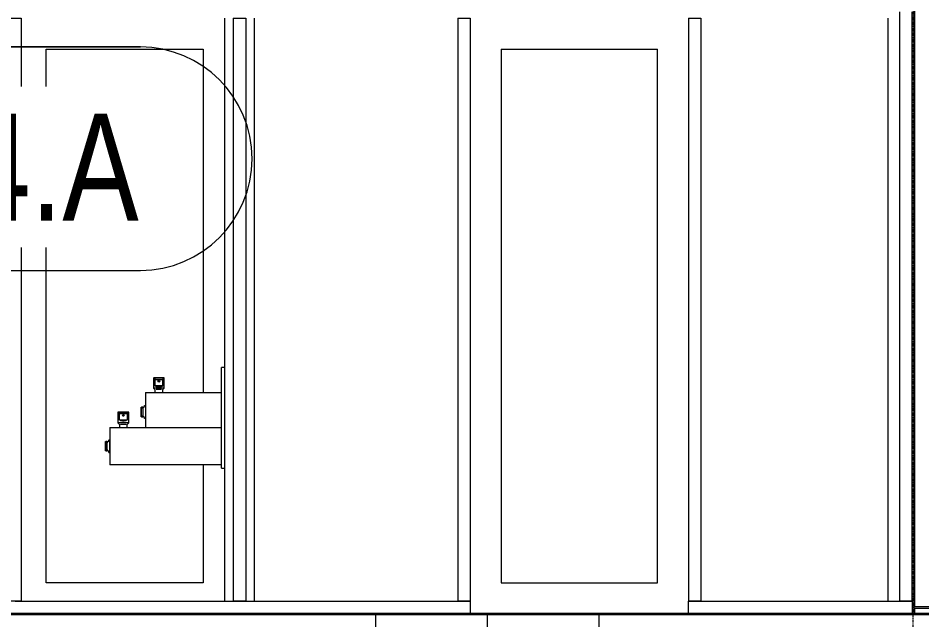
# Model space of a CAD drawing. Header units: inches. Extents: x 20230 to 40520, y -638 to 835.
# Drawn here: x 27161.8 to 27307.5, y -1 to 96 of the extents above; entities that cross this region are included whole.
import ezdxf

# ---------------------------------------------------------------- set-up
doc = ezdxf.new("R2010")
doc.units = ezdxf.units.IN
doc.header["$MEASUREMENT"] = 0
doc.linetypes.add('Grid Line 1_2_', pattern=[0.875, 0.5, -0.125, 0.125, -0.125])
for name, color, linetype, lineweight in [('A-DOOR', 31, 'Continuous', 9), ('A-FLOR-LEVL', 51, 'Continuous', 9), ('A-GLAZ-CWMG', 51, 'Continuous', 9), ('A-WALL', 113, 'Continuous', 9), ('A-WALL-IDEN', 211, 'Continuous', 9), ('A-WALL-PATT', 111, 'Continuous', 9), ('C-TOPO', 7, 'Continuous', 9), ('I-WALL', 2, 'Continuous', 9), ('P-SANR-FIXT', 6, 'Continuous', 9), ('S-COLS', 52, 'Continuous', 9), ('S-GRID', 1, 'Continuous', 9)]:
    doc.layers.add(name, color=color, linetype=linetype, lineweight=lineweight)
doc.styles.add('Century Gothic', font='GOTHIC.TTF', dxfattribs={"width": 0.8, "height": 17.245342})

# ---------------------------------------------------------------- blocks, each defined once
blk = doc.blocks.new('Drinking_Fountain-Haws_Corporation-Wall_Mounted_1119 - 1119-355849-Elevation - South')
at = {"layer": 'P-SANR-FIXT', "color": 7}
for p, q in [((24132.45, 23.44), (24132.45, 39.69)), ((24132.95, 39.69), (24132.45, 39.69)), ((24120.2, 35.63), (24120.2, 30)), ((24120.2, 35.63), (24120.43, 35.63)), ((24120.43, 35.63), (24123.4, 35.63)), ((24123.4, 35.63), (24132.45, 35.63)), ((24114.45, 30), (24114.45, 24)), ((24114.45, 30), (24114.68, 30)), ((24114.68, 30), (24117.65, 30)), ((24117.65, 30), (24132.45, 30)), ((24114.68, 24), (24114.45, 24)), ((24117.65, 24), (24114.68, 24)), ((24132.45, 24), (24117.65, 24)), ((24132.45, 23.44), (24132.95, 23.44))]:
    blk.add_line(p, q, dxfattribs=at)
at = {"layer": 'P-SANR-FIXT', "color": 8}
for p, q in [((24121.45, 37.96), (24121.45, 36.37)), ((24123.13, 38.01), (24121.53, 38.01)), ((24121.54, 38.01), (24123.12, 38.01)), ((24123.11, 38.01), (24121.55, 38.01)), ((24123.2, 36.37), (24123.2, 37.96)), ((24121.72, 36.76), (24121.72, 37.76)), ((24121.72, 37.76), (24122.94, 37.76)), ((24121.72, 36.76), (24122.94, 36.76)), ((24121.88, 36.63), (24122.78, 36.63)), ((24122.77, 36.63), (24121.89, 36.63)), ((24122.94, 37.76), (24122.94, 36.76)), ((24121.45, 36.37), (24121.7, 36.12)), ((24122.33, 36.37), (24121.5, 36.37)), ((24121.7, 36.12), (24121.7, 35.63)), ((24122.33, 36.12), (24121.89, 36.12)), ((24123.16, 36.37), (24122.33, 36.37)), ((24122.77, 36.12), (24122.33, 36.12)), ((24122.95, 36.12), (24123.2, 36.37)), ((24122.95, 35.63), (24122.95, 36.12)), ((24115.73, 32.45), (24115.73, 30.75)), ((24117.4, 32.5), (24115.8, 32.5)), ((24115.81, 32.5), (24117.39, 32.5)), ((24117.39, 32.5), (24115.82, 32.5)), ((24115.99, 31.25), (24115.99, 32.25)), ((24115.99, 32.25), (24117.21, 32.25)), ((24117.21, 32.25), (24117.21, 31.25)), ((24117.48, 30.75), (24117.48, 32.45)), ((24119.77, 33.27), (24119.51, 33.27)), ((24119.77, 33.05), (24119.77, 33.27)), ((24119.77, 33.27), (24119.77, 31.75)), ((24119.88, 33.22), (24119.77, 33.22)), ((24119.77, 33.08), (24119.77, 33.22)), ((24119.77, 33.22), (24119.77, 33.08)), ((24119.97, 33.46), (24119.91, 33.24)), ((24120.2, 33.5), (24120.01, 33.5)), ((24120.2, 33.5), (24120.2, 31.52)), ((24115.73, 30.75), (24115.98, 30.5)), ((24116.6, 30.75), (24115.77, 30.75)), ((24115.99, 31.25), (24117.21, 31.25)), ((24116.15, 31.12), (24117.05, 31.12)), ((24117.05, 31.12), (24116.16, 31.12)), ((24117.43, 30.75), (24116.6, 30.75)), ((24117.23, 30.5), (24117.48, 30.75)), ((24119.51, 31.75), (24119.77, 31.75)), ((24119.77, 31.75), (24119.77, 31.97)), ((24119.77, 31.8), (24119.77, 31.94)), ((24119.77, 31.94), (24119.77, 31.8)), ((24119.77, 31.8), (24119.88, 31.8)), ((24119.91, 31.78), (24119.97, 31.55)), ((24120.01, 31.52), (24120.2, 31.52)), ((24115.98, 30.5), (24115.98, 30)), ((24116.6, 30.5), (24116.16, 30.5)), ((24117.04, 30.5), (24116.6, 30.5)), ((24117.23, 30), (24117.23, 30.5)), ((24114.02, 27.76), (24113.76, 27.76)), ((24114.02, 26.24), (24114.02, 27.76)), ((24114.02, 27.76), (24114.02, 27.54)), ((24114.13, 27.71), (24114.02, 27.71)), ((24114.02, 27.57), (24114.02, 27.71)), ((24114.02, 27.71), (24114.02, 27.57)), ((24114.22, 27.96), (24114.16, 27.73)), ((24114.45, 27.99), (24114.26, 27.99)), ((24114.45, 26.01), (24114.45, 27.99)), ((24113.76, 26.24), (24114.02, 26.24)), ((24114.02, 26.46), (24114.02, 26.24)), ((24114.02, 26.29), (24114.02, 26.43)), ((24114.02, 26.43), (24114.02, 26.29)), ((24114.02, 26.29), (24114.13, 26.29)), ((24114.16, 26.27), (24114.22, 26.04)), ((24114.26, 26.01), (24114.45, 26.01))]:
    blk.add_line(p, q, dxfattribs=at)
at = {"layer": 'P-SANR-FIXT', "color": 8, "flags": 128}
for points in [[(24119.46, 33.22), (24119.46, 33.23), (24119.46, 33.23), (24119.46, 33.23), (24119.47, 33.23), (24119.47, 33.23), (24119.47, 33.24), (24119.47, 33.24), (24119.47, 33.24), (24119.47, 33.24), (24119.47, 33.24), (24119.47, 33.24), (24119.47, 33.25), (24119.47, 33.25), (24119.47, 33.25), (24119.47, 33.25), (24119.47, 33.25), (24119.47, 33.25), (24119.48, 33.26), (24119.48, 33.26), (24119.48, 33.26), (24119.48, 33.26), (24119.48, 33.26), (24119.48, 33.26), (24119.48, 33.26), (24119.49, 33.26), (24119.49, 33.27), (24119.49, 33.27), (24119.49, 33.27), (24119.49, 33.27), (24119.49, 33.27), (24119.5, 33.27), (24119.5, 33.27), (24119.5, 33.27), (24119.5, 33.27), (24119.5, 33.27), (24119.51, 33.27), (24119.51, 33.27), (24119.51, 33.27), (24119.51, 33.27), (24119.51, 33.27)], [(24119.46, 32.59), (24119.46, 32.62), (24119.46, 32.64), (24119.46, 32.67), (24119.46, 32.7), (24119.46, 32.73), (24119.46, 32.75), (24119.46, 32.78), (24119.46, 32.81), (24119.46, 32.83), (24119.46, 32.86), (24119.46, 32.88), (24119.46, 32.91), (24119.46, 32.93), (24119.46, 32.95), (24119.46, 32.98), (24119.46, 33), (24119.46, 33.02), (24119.46, 33.04), (24119.46, 33.06), (24119.46, 33.07), (24119.46, 33.09), (24119.46, 33.11), (24119.46, 33.12), (24119.46, 33.14), (24119.46, 33.15), (24119.46, 33.16), (24119.46, 33.17), (24119.46, 33.18), (24119.46, 33.19), (24119.46, 33.2), (24119.46, 33.21), (24119.46, 33.21), (24119.46, 33.22), (24119.46, 33.22), (24119.46, 33.22), (24119.46, 33.22)], [(24119.46, 33.22), (24119.46, 33.22), (24119.46, 33.22), (24119.46, 33.22), (24119.46, 33.22), (24119.46, 33.21), (24119.46, 33.2), (24119.46, 33.2), (24119.46, 33.19), (24119.46, 33.18), (24119.46, 33.17), (24119.46, 33.16), (24119.46, 33.14), (24119.46, 33.13), (24119.46, 33.12), (24119.46, 33.1), (24119.46, 33.08), (24119.46, 33.07), (24119.46, 33.05), (24119.46, 33.03), (24119.46, 33.01), (24119.46, 32.99), (24119.46, 32.96), (24119.46, 32.94), (24119.46, 32.92), (24119.46, 32.9), (24119.46, 32.87), (24119.46, 32.85), (24119.46, 32.82), (24119.46, 32.79), (24119.46, 32.77), (24119.46, 32.74), (24119.46, 32.71), (24119.46, 32.69), (24119.46, 32.66), (24119.46, 32.63), (24119.46, 32.6), (24119.46, 32.57), (24119.46, 32.55), (24119.46, 32.52), (24119.46, 32.49), (24119.46, 32.46), (24119.46, 32.43), (24119.46, 32.4), (24119.46, 32.37), (24119.46, 32.35), (24119.46, 32.32), (24119.46, 32.29), (24119.46, 32.26), (24119.46, 32.24), (24119.46, 32.21), (24119.46, 32.19), (24119.46, 32.16), (24119.46, 32.14), (24119.46, 32.11), (24119.46, 32.09), (24119.46, 32.07), (24119.46, 32.04), (24119.46, 32.02), (24119.46, 32), (24119.46, 31.98), (24119.46, 31.96), (24119.46, 31.94), (24119.46, 31.93), (24119.46, 31.91), (24119.46, 31.9), (24119.46, 31.88), (24119.46, 31.87), (24119.46, 31.86), (24119.46, 31.84), (24119.46, 31.83), (24119.46, 31.83), (24119.46, 31.82), (24119.46, 31.81), (24119.46, 31.81), (24119.46, 31.8), (24119.46, 31.8), (24119.46, 31.79), (24119.46, 31.79)], [(24119.46, 31.79), (24119.46, 31.79), (24119.46, 31.8), (24119.46, 31.8), (24119.46, 31.8), (24119.46, 31.81), (24119.46, 31.81), (24119.46, 31.82), (24119.46, 31.83), (24119.46, 31.84), (24119.46, 31.85), (24119.46, 31.86), (24119.46, 31.87), (24119.46, 31.89), (24119.46, 31.9), (24119.46, 31.92), (24119.46, 31.93), (24119.46, 31.95), (24119.46, 31.97), (24119.46, 31.99), (24119.46, 32.01), (24119.46, 32.03), (24119.46, 32.05), (24119.46, 32.08), (24119.46, 32.1), (24119.46, 32.12), (24119.46, 32.15), (24119.46, 32.17), (24119.46, 32.2), (24119.46, 32.22), (24119.46, 32.25), (24119.46, 32.28), (24119.46, 32.3), (24119.46, 32.33), (24119.46, 32.36), (24119.46, 32.39), (24119.46, 32.42), (24119.46, 32.44), (24119.46, 32.47), (24119.46, 32.5), (24119.46, 32.53), (24119.46, 32.56), (24119.46, 32.59)], [(24119.88, 33.22), (24119.88, 33.22), (24119.88, 33.22), (24119.89, 33.22), (24119.89, 33.22), (24119.89, 33.22), (24119.89, 33.22), (24119.89, 33.22), (24119.89, 33.22), (24119.89, 33.22), (24119.89, 33.22), (24119.89, 33.22), (24119.89, 33.22), (24119.89, 33.22), (24119.9, 33.23), (24119.9, 33.23), (24119.9, 33.23), (24119.9, 33.23), (24119.9, 33.23), (24119.9, 33.23), (24119.9, 33.23), (24119.9, 33.23), (24119.9, 33.23), (24119.9, 33.23), (24119.9, 33.23), (24119.9, 33.23), (24119.9, 33.23), (24119.9, 33.23), (24119.9, 33.24), (24119.9, 33.24), (24119.9, 33.24), (24119.91, 33.24), (24119.91, 33.24), (24119.91, 33.24)], [(24119.97, 33.46), (24119.97, 33.47), (24119.97, 33.47), (24119.97, 33.47), (24119.97, 33.47), (24119.97, 33.47), (24119.97, 33.47), (24119.97, 33.48), (24119.97, 33.48), (24119.97, 33.48), (24119.97, 33.48), (24119.98, 33.48), (24119.98, 33.48), (24119.98, 33.49), (24119.98, 33.49), (24119.98, 33.49), (24119.98, 33.49), (24119.98, 33.49), (24119.99, 33.49), (24119.99, 33.49), (24119.99, 33.49), (24119.99, 33.49), (24119.99, 33.49), (24119.99, 33.5), (24120, 33.5), (24120, 33.5), (24120, 33.5), (24120, 33.5), (24120, 33.5), (24120, 33.5), (24120.01, 33.5), (24120.01, 33.5), (24120.01, 33.5), (24120.01, 33.5)], [(24119.51, 31.75), (24119.51, 31.75), (24119.51, 31.75), (24119.51, 31.75), (24119.5, 31.75), (24119.5, 31.75), (24119.5, 31.75), (24119.5, 31.75), (24119.5, 31.75), (24119.49, 31.75), (24119.49, 31.75), (24119.49, 31.75), (24119.49, 31.75), (24119.49, 31.75), (24119.49, 31.75), (24119.48, 31.75), (24119.48, 31.76), (24119.48, 31.76), (24119.48, 31.76), (24119.48, 31.76), (24119.48, 31.76), (24119.48, 31.76), (24119.48, 31.76), (24119.47, 31.76), (24119.47, 31.77), (24119.47, 31.77), (24119.47, 31.77), (24119.47, 31.77), (24119.47, 31.77), (24119.47, 31.77), (24119.47, 31.78), (24119.47, 31.78), (24119.47, 31.78), (24119.47, 31.78), (24119.47, 31.78), (24119.47, 31.79), (24119.46, 31.79), (24119.46, 31.79), (24119.46, 31.79), (24119.46, 31.79), (24119.46, 31.79)], [(24119.91, 31.78), (24119.91, 31.78), (24119.91, 31.78), (24119.9, 31.78), (24119.9, 31.78), (24119.9, 31.78), (24119.9, 31.78), (24119.9, 31.78), (24119.9, 31.79), (24119.9, 31.79), (24119.9, 31.79), (24119.9, 31.79), (24119.9, 31.79), (24119.9, 31.79), (24119.9, 31.79), (24119.9, 31.79), (24119.9, 31.79), (24119.9, 31.79), (24119.9, 31.79), (24119.9, 31.79), (24119.89, 31.79), (24119.89, 31.79), (24119.89, 31.79), (24119.89, 31.79), (24119.89, 31.8), (24119.89, 31.8), (24119.89, 31.8), (24119.89, 31.8), (24119.89, 31.8), (24119.89, 31.8), (24119.89, 31.8), (24119.88, 31.8), (24119.88, 31.8), (24119.88, 31.8)], [(24120.01, 31.52), (24120.01, 31.52), (24120.01, 31.52), (24120.01, 31.52), (24120, 31.52), (24120, 31.52), (24120, 31.52), (24120, 31.52), (24120, 31.52), (24119.99, 31.52), (24119.99, 31.52), (24119.99, 31.52), (24119.99, 31.52), (24119.99, 31.53), (24119.99, 31.53), (24119.98, 31.53), (24119.98, 31.53), (24119.98, 31.53), (24119.98, 31.53), (24119.98, 31.53), (24119.98, 31.53), (24119.98, 31.53), (24119.98, 31.54), (24119.97, 31.54), (24119.97, 31.54), (24119.97, 31.54), (24119.97, 31.54), (24119.97, 31.54), (24119.97, 31.55), (24119.97, 31.55), (24119.97, 31.55), (24119.97, 31.55), (24119.97, 31.55), (24119.97, 31.55)], [(24113.71, 27.72), (24113.71, 27.72), (24113.71, 27.72), (24113.71, 27.72), (24113.72, 27.72), (24113.72, 27.72), (24113.72, 27.73), (24113.72, 27.73), (24113.72, 27.73), (24113.72, 27.73), (24113.72, 27.73), (24113.72, 27.74), (24113.72, 27.74), (24113.72, 27.74), (24113.72, 27.74), (24113.72, 27.74), (24113.72, 27.74), (24113.72, 27.75), (24113.73, 27.75), (24113.73, 27.75), (24113.73, 27.75), (24113.73, 27.75), (24113.73, 27.75), (24113.73, 27.75), (24113.73, 27.75), (24113.74, 27.76), (24113.74, 27.76), (24113.74, 27.76), (24113.74, 27.76), (24113.74, 27.76), (24113.74, 27.76), (24113.75, 27.76), (24113.75, 27.76), (24113.75, 27.76), (24113.75, 27.76), (24113.75, 27.76), (24113.76, 27.76), (24113.76, 27.76), (24113.76, 27.76), (24113.76, 27.76), (24113.76, 27.76)], [(24113.71, 27.72), (24113.71, 27.72), (24113.71, 27.71), (24113.71, 27.71), (24113.71, 27.71), (24113.71, 27.7), (24113.71, 27.7), (24113.71, 27.69), (24113.71, 27.68), (24113.71, 27.67), (24113.71, 27.66), (24113.71, 27.65), (24113.71, 27.63), (24113.71, 27.62), (24113.71, 27.61), (24113.71, 27.59), (24113.71, 27.57), (24113.71, 27.56), (24113.71, 27.54), (24113.71, 27.52), (24113.71, 27.5), (24113.71, 27.48), (24113.71, 27.46), (24113.71, 27.43), (24113.71, 27.41), (24113.71, 27.39), (24113.71, 27.36), (24113.71, 27.34), (24113.71, 27.31), (24113.71, 27.29), (24113.71, 27.26), (24113.71, 27.23), (24113.71, 27.21), (24113.71, 27.18), (24113.71, 27.15), (24113.71, 27.12), (24113.71, 27.09), (24113.71, 27.06), (24113.71, 27.04), (24113.71, 27.01), (24113.71, 26.98), (24113.71, 26.95), (24113.71, 26.92), (24113.71, 26.89), (24113.71, 26.87), (24113.71, 26.84), (24113.71, 26.81), (24113.71, 26.78), (24113.71, 26.76), (24113.71, 26.73), (24113.71, 26.7), (24113.71, 26.68), (24113.71, 26.65), (24113.71, 26.63), (24113.71, 26.6), (24113.71, 26.58), (24113.71, 26.56), (24113.71, 26.53), (24113.71, 26.51), (24113.71, 26.49), (24113.71, 26.47), (24113.71, 26.45), (24113.71, 26.44), (24113.71, 26.42), (24113.71, 26.4), (24113.71, 26.39), (24113.71, 26.37), (24113.71, 26.36), (24113.71, 26.35), (24113.71, 26.34), (24113.71, 26.33), (24113.71, 26.32), (24113.71, 26.31), (24113.71, 26.3), (24113.71, 26.3), (24113.71, 26.29), (24113.71, 26.29), (24113.71, 26.29), (24113.71, 26.28)], [(24113.71, 26.28), (24113.71, 26.28), (24113.71, 26.29), (24113.71, 26.29), (24113.71, 26.29), (24113.71, 26.3), (24113.71, 26.3), (24113.71, 26.31), (24113.71, 26.32), (24113.71, 26.33), (24113.71, 26.34), (24113.71, 26.35), (24113.71, 26.37), (24113.71, 26.38), (24113.71, 26.39), (24113.71, 26.41), (24113.71, 26.43), (24113.71, 26.44), (24113.71, 26.46), (24113.71, 26.48), (24113.71, 26.5), (24113.71, 26.52), (24113.71, 26.54), (24113.71, 26.57), (24113.71, 26.59), (24113.71, 26.61), (24113.71, 26.64), (24113.71, 26.66), (24113.71, 26.69), (24113.71, 26.71), (24113.71, 26.74), (24113.71, 26.77), (24113.71, 26.79), (24113.71, 26.82), (24113.71, 26.85), (24113.71, 26.88), (24113.71, 26.91), (24113.71, 26.94), (24113.71, 26.96), (24113.71, 26.99), (24113.71, 27.02), (24113.71, 27.05), (24113.71, 27.08), (24113.71, 27.11), (24113.71, 27.13), (24113.71, 27.16), (24113.71, 27.19), (24113.71, 27.22), (24113.71, 27.24), (24113.71, 27.27), (24113.71, 27.3), (24113.71, 27.32), (24113.71, 27.35), (24113.71, 27.37), (24113.71, 27.4), (24113.71, 27.42), (24113.71, 27.44), (24113.71, 27.47), (24113.71, 27.49), (24113.71, 27.51), (24113.71, 27.53), (24113.71, 27.55), (24113.71, 27.56), (24113.71, 27.58), (24113.71, 27.6), (24113.71, 27.61), (24113.71, 27.63), (24113.71, 27.64), (24113.71, 27.65), (24113.71, 27.66), (24113.71, 27.67), (24113.71, 27.68), (24113.71, 27.69), (24113.71, 27.7), (24113.71, 27.7), (24113.71, 27.71), (24113.71, 27.71), (24113.71, 27.71), (24113.71, 27.72)], [(24114.13, 27.71), (24114.13, 27.71), (24114.13, 27.71), (24114.14, 27.71), (24114.14, 27.71), (24114.14, 27.71), (24114.14, 27.71), (24114.14, 27.71), (24114.14, 27.71), (24114.14, 27.71), (24114.14, 27.71), (24114.14, 27.71), (24114.14, 27.72), (24114.14, 27.72), (24114.15, 27.72), (24114.15, 27.72), (24114.15, 27.72), (24114.15, 27.72), (24114.15, 27.72), (24114.15, 27.72), (24114.15, 27.72), (24114.15, 27.72), (24114.15, 27.72), (24114.15, 27.72), (24114.15, 27.72), (24114.15, 27.72), (24114.15, 27.72), (24114.15, 27.73), (24114.15, 27.73), (24114.15, 27.73), (24114.15, 27.73), (24114.16, 27.73), (24114.16, 27.73), (24114.16, 27.73)], [(24114.22, 27.96), (24114.22, 27.96), (24114.22, 27.96), (24114.22, 27.96), (24114.22, 27.96), (24114.22, 27.96), (24114.22, 27.97), (24114.22, 27.97), (24114.22, 27.97), (24114.22, 27.97), (24114.22, 27.97), (24114.23, 27.97), (24114.23, 27.97), (24114.23, 27.98), (24114.23, 27.98), (24114.23, 27.98), (24114.23, 27.98), (24114.23, 27.98), (24114.24, 27.98), (24114.24, 27.98), (24114.24, 27.98), (24114.24, 27.98), (24114.24, 27.99), (24114.24, 27.99), (24114.25, 27.99), (24114.25, 27.99), (24114.25, 27.99), (24114.25, 27.99), (24114.25, 27.99), (24114.25, 27.99), (24114.26, 27.99), (24114.26, 27.99), (24114.26, 27.99), (24114.26, 27.99)], [(24113.76, 26.24), (24113.76, 26.24), (24113.76, 26.24), (24113.76, 26.24), (24113.75, 26.24), (24113.75, 26.24), (24113.75, 26.24), (24113.75, 26.24), (24113.75, 26.24), (24113.74, 26.24), (24113.74, 26.24), (24113.74, 26.24), (24113.74, 26.24), (24113.74, 26.24), (24113.74, 26.24), (24113.73, 26.25), (24113.73, 26.25), (24113.73, 26.25), (24113.73, 26.25), (24113.73, 26.25), (24113.73, 26.25), (24113.73, 26.25), (24113.73, 26.25), (24113.72, 26.26), (24113.72, 26.26), (24113.72, 26.26), (24113.72, 26.26), (24113.72, 26.26), (24113.72, 26.26), (24113.72, 26.27), (24113.72, 26.27), (24113.72, 26.27), (24113.72, 26.27), (24113.72, 26.27), (24113.72, 26.27), (24113.72, 26.28), (24113.71, 26.28), (24113.71, 26.28), (24113.71, 26.28), (24113.71, 26.28), (24113.71, 26.28)], [(24114.16, 26.27), (24114.16, 26.27), (24114.16, 26.27), (24114.15, 26.27), (24114.15, 26.27), (24114.15, 26.27), (24114.15, 26.28), (24114.15, 26.28), (24114.15, 26.28), (24114.15, 26.28), (24114.15, 26.28), (24114.15, 26.28), (24114.15, 26.28), (24114.15, 26.28), (24114.15, 26.28), (24114.15, 26.28), (24114.15, 26.28), (24114.15, 26.28), (24114.15, 26.28), (24114.15, 26.28), (24114.14, 26.28), (24114.14, 26.28), (24114.14, 26.29), (24114.14, 26.29), (24114.14, 26.29), (24114.14, 26.29), (24114.14, 26.29), (24114.14, 26.29), (24114.14, 26.29), (24114.14, 26.29), (24114.14, 26.29), (24114.13, 26.29), (24114.13, 26.29), (24114.13, 26.29)], [(24114.26, 26.01), (24114.26, 26.01), (24114.26, 26.01), (24114.26, 26.01), (24114.25, 26.01), (24114.25, 26.01), (24114.25, 26.01), (24114.25, 26.01), (24114.25, 26.01), (24114.24, 26.01), (24114.24, 26.01), (24114.24, 26.01), (24114.24, 26.02), (24114.24, 26.02), (24114.24, 26.02), (24114.23, 26.02), (24114.23, 26.02), (24114.23, 26.02), (24114.23, 26.02), (24114.23, 26.02), (24114.23, 26.02), (24114.23, 26.03), (24114.23, 26.03), (24114.22, 26.03), (24114.22, 26.03), (24114.22, 26.03), (24114.22, 26.03), (24114.22, 26.03), (24114.22, 26.04), (24114.22, 26.04), (24114.22, 26.04), (24114.22, 26.04), (24114.22, 26.04), (24114.22, 26.04)]]:
    blk.add_lwpolyline(points, dxfattribs=at)
at = {"layer": 'P-SANR-FIXT', "color": 7}
blk.add_circle((24122.34, 37.46), 0.145, dxfattribs=at)
blk.add_ellipse((24116.6, 31.97), major_axis=(0.146, 0), ratio=0.99635, dxfattribs=at)
at = {"layer": 'P-SANR-FIXT', "color": 8}
for points, knots in [([(24121.53, 38.01), (24121.5, 38.01), (24121.47, 38), (24121.45, 37.97), (24121.45, 37.95), (24121.46, 37.93)], [0.0090533, 0.0090533, 0.0090533, 0.0090533, 0.1111111, 0.1666667, 0.2222222, 0.2222222, 0.2222222, 0.2222222]), ([(24121.72, 37.76), (24121.72, 37.77), (24121.72, 37.79), (24121.71, 37.81), (24121.71, 37.82), (24121.71, 37.84), (24121.7, 37.85), (24121.7, 37.86), (24121.69, 37.88), (24121.69, 37.89), (24121.68, 37.9), (24121.67, 37.91), (24121.66, 37.93), (24121.66, 37.94), (24121.65, 37.95), (24121.62, 37.97), (24121.58, 38), (24121.55, 38.01), (24121.54, 38.01)], [0, 0, 0, 0, 0.071429, 0.107143, 0.142857, 0.178571, 0.214286, 0.25, 0.285714, 0.321429, 0.357143, 0.392857, 0.428571, 0.464286, 0.5, 0.571429, 0.785714, 1, 1, 1, 1]), ([(24123.12, 38.01), (24123.11, 38.01), (24123.09, 38.01), (24123.06, 37.99), (24123.03, 37.97), (24123.01, 37.95), (24123, 37.94), (24122.99, 37.92), (24122.98, 37.91), (24122.97, 37.89), (24122.97, 37.88), (24122.96, 37.87), (24122.95, 37.85), (24122.95, 37.83), (24122.95, 37.82), (24122.94, 37.8), (24122.94, 37.78), (24122.94, 37.77), (24122.94, 37.76)], [0, 0, 0, 0, 0.142857, 0.285714, 0.428571, 0.5, 0.535714, 0.571429, 0.625, 0.678571, 0.705357, 0.732143, 0.785714, 0.839286, 0.866071, 0.892857, 0.946429, 1, 1, 1, 1]), ([(24123.2, 37.93), (24123.2, 37.95), (24123.21, 37.97), (24123.19, 38), (24123.16, 38.01), (24123.13, 38.01)], [0.7777778, 0.7777778, 0.7777778, 0.7777778, 0.8333333, 0.8888889, 0.9909467, 0.9909467, 0.9909467, 0.9909467]), ([(24121.88, 36.63), (24121.86, 36.64), (24121.84, 36.64), (24121.82, 36.65), (24121.81, 36.65), (24121.8, 36.66), (24121.79, 36.67), (24121.77, 36.67), (24121.77, 36.68), (24121.76, 36.69), (24121.75, 36.7), (24121.74, 36.71), (24121.73, 36.72), (24121.73, 36.73), (24121.72, 36.75), (24121.72, 36.76)], [0, 0, 0, 0, 0.2, 0.3, 0.35, 0.4, 0.475, 0.55, 0.5875, 0.625, 0.7, 0.775, 0.8125, 0.85, 1, 1, 1, 1]), ([(24122.33, 36.56), (24122.31, 36.56), (24122.29, 36.56), (24122.26, 36.56), (24122.23, 36.57), (24122.21, 36.57), (24122.19, 36.58), (24122.17, 36.58), (24122.15, 36.58), (24122.14, 36.59), (24122.13, 36.59), (24122.11, 36.59), (24122.1, 36.6), (24122.07, 36.6), (24122.05, 36.61), (24122.03, 36.61), (24122.01, 36.62), (24121.98, 36.62), (24121.96, 36.63), (24121.92, 36.63), (24121.89, 36.63), (24121.88, 36.63)], [0, 0, 0, 0, 0.1, 0.15, 0.2, 0.25, 0.3, 0.35, 0.375, 0.4, 0.425, 0.45, 0.5, 0.55, 0.6, 0.65, 0.7, 0.75, 0.8, 0.9, 1, 1, 1, 1]), ([(24122.78, 36.63), (24122.77, 36.63), (24122.74, 36.63), (24122.7, 36.63), (24122.67, 36.62), (24122.65, 36.62), (24122.63, 36.61), (24122.61, 36.61), (24122.59, 36.6), (24122.56, 36.6), (24122.54, 36.59), (24122.53, 36.59), (24122.52, 36.59), (24122.51, 36.58), (24122.49, 36.58), (24122.47, 36.58), (24122.45, 36.57), (24122.43, 36.57), (24122.4, 36.56), (24122.37, 36.56), (24122.35, 36.56), (24122.33, 36.56)], [0, 0, 0, 0, 0.1, 0.2, 0.25, 0.3, 0.35, 0.4, 0.45, 0.5, 0.55, 0.575, 0.6, 0.625, 0.65, 0.7, 0.75, 0.8, 0.85, 0.9, 1, 1, 1, 1]), ([(24122.94, 36.76), (24122.94, 36.75), (24122.93, 36.74), (24122.93, 36.73), (24122.92, 36.71), (24122.91, 36.7), (24122.9, 36.69), (24122.89, 36.68), (24122.88, 36.67), (24122.87, 36.67), (24122.86, 36.66), (24122.85, 36.66), (24122.84, 36.65), (24122.83, 36.64), (24122.81, 36.64), (24122.79, 36.63), (24122.78, 36.63)], [0, 0, 0, 0, 0.1, 0.15, 0.2, 0.3, 0.35, 0.4, 0.475, 0.55, 0.5875, 0.625, 0.7, 0.775, 0.85, 1, 1, 1, 1]), ([(24115.8, 32.5), (24115.77, 32.5), (24115.74, 32.49), (24115.73, 32.46), (24115.73, 32.44), (24115.73, 32.42)], [0.0090533, 0.0090533, 0.0090533, 0.0090533, 0.1111111, 0.1666667, 0.2222222, 0.2222222, 0.2222222, 0.2222222]), ([(24115.99, 32.25), (24115.99, 32.26), (24115.99, 32.28), (24115.99, 32.3), (24115.99, 32.31), (24115.98, 32.33), (24115.98, 32.34), (24115.97, 32.36), (24115.97, 32.37), (24115.96, 32.38), (24115.95, 32.39), (24115.94, 32.41), (24115.94, 32.42), (24115.93, 32.43), (24115.92, 32.44), (24115.89, 32.47), (24115.85, 32.49), (24115.82, 32.5), (24115.81, 32.5)], [0, 0, 0, 0, 0.071429, 0.107143, 0.142857, 0.178571, 0.214286, 0.25, 0.285714, 0.321429, 0.357143, 0.392857, 0.428571, 0.464286, 0.5, 0.571429, 0.785714, 1, 1, 1, 1]), ([(24117.39, 32.5), (24117.38, 32.5), (24117.36, 32.5), (24117.33, 32.48), (24117.3, 32.46), (24117.29, 32.44), (24117.27, 32.43), (24117.27, 32.41), (24117.26, 32.4), (24117.25, 32.39), (24117.24, 32.37), (24117.23, 32.36), (24117.23, 32.34), (24117.22, 32.32), (24117.22, 32.31), (24117.22, 32.29), (24117.21, 32.27), (24117.21, 32.26), (24117.21, 32.25)], [0, 0, 0, 0, 0.142857, 0.285714, 0.428571, 0.5, 0.535714, 0.571429, 0.625, 0.678571, 0.705357, 0.732143, 0.785714, 0.839286, 0.866071, 0.892857, 0.946429, 1, 1, 1, 1]), ([(24117.47, 32.42), (24117.48, 32.44), (24117.48, 32.46), (24117.46, 32.49), (24117.43, 32.5), (24117.4, 32.5)], [0.7777778, 0.7777778, 0.7777778, 0.7777778, 0.8333333, 0.8888889, 0.9909467, 0.9909467, 0.9909467, 0.9909467]), ([(24116.04, 31.17), (24116.04, 31.18), (24116.03, 31.18), (24116.02, 31.19), (24116.01, 31.2), (24116.01, 31.21), (24116, 31.22), (24115.99, 31.24), (24115.99, 31.25)], [0.6, 0.6, 0.6, 0.6, 0.625, 0.7, 0.775, 0.8125, 0.85, 1, 1, 1, 1]), ([(24116.15, 31.12), (24116.14, 31.13), (24116.12, 31.13), (24116.09, 31.14), (24116.08, 31.15), (24116.07, 31.15), (24116.07, 31.15)], [0, 0, 0, 0, 0.2, 0.3, 0.35, 0.4, 0.4, 0.4, 0.4]), ([(24116.6, 31.05), (24116.59, 31.05), (24116.56, 31.05), (24116.53, 31.05), (24116.51, 31.06), (24116.48, 31.06), (24116.46, 31.07), (24116.44, 31.07), (24116.42, 31.08), (24116.41, 31.08), (24116.4, 31.08), (24116.39, 31.08), (24116.37, 31.09), (24116.35, 31.1), (24116.32, 31.1), (24116.3, 31.11), (24116.28, 31.11), (24116.26, 31.11), (24116.23, 31.12), (24116.19, 31.12), (24116.16, 31.12), (24116.15, 31.12)], [0, 0, 0, 0, 0.1, 0.15, 0.2, 0.25, 0.3, 0.35, 0.375, 0.4, 0.425, 0.45, 0.5, 0.55, 0.6, 0.65, 0.7, 0.75, 0.8, 0.9, 1, 1, 1, 1]), ([(24117.05, 31.12), (24117.04, 31.12), (24117.01, 31.12), (24116.98, 31.12), (24116.95, 31.11), (24116.93, 31.11), (24116.9, 31.11), (24116.88, 31.1), (24116.86, 31.1), (24116.84, 31.09), (24116.82, 31.08), (24116.8, 31.08), (24116.79, 31.08), (24116.78, 31.08), (24116.76, 31.07), (24116.74, 31.07), (24116.72, 31.06), (24116.7, 31.06), (24116.67, 31.05), (24116.64, 31.05), (24116.62, 31.05), (24116.6, 31.05)], [0, 0, 0, 0, 0.1, 0.2, 0.25, 0.3, 0.35, 0.4, 0.45, 0.5, 0.55, 0.575, 0.6, 0.625, 0.65, 0.7, 0.75, 0.8, 0.85, 0.9, 1, 1, 1, 1]), ([(24117.13, 31.15), (24117.13, 31.15), (24117.13, 31.15), (24117.11, 31.14), (24117.1, 31.14), (24117.08, 31.13), (24117.06, 31.13), (24117.05, 31.12)], [0.6, 0.6, 0.6, 0.6, 0.625, 0.7, 0.775, 0.85, 1, 1, 1, 1]), ([(24117.21, 31.25), (24117.21, 31.24), (24117.21, 31.23), (24117.2, 31.22), (24117.19, 31.2), (24117.18, 31.19), (24117.17, 31.18), (24117.17, 31.18), (24117.17, 31.17)], [0, 0, 0, 0, 0.1, 0.15, 0.2, 0.3, 0.35, 0.4, 0.4, 0.4, 0.4])]:
    blk.add_open_spline(points, degree=3, knots=knots, dxfattribs=at)
blk = doc.blocks.new('Locker Rooms and Restrooms_rvt-2-Elevation - South')
at = {"lineweight": 9}
blk.add_blockref('Drinking_Fountain-Haws_Corporation-Wall_Mounted_1119 - 1119-355849-Elevation - South', (0, 0), dxfattribs=at)
blk = doc.blocks.new('W-Wide Flange-Column - B2_E-V15-Elevation - South')
at = {"layer": 'S-COLS'}
for p, q in [((24239.89, 100.3), (24239.89, 142.44)), ((24239.89, 2), (24239.89, 96))]:
    blk.add_line(p, q, dxfattribs=at)
blk = doc.blocks.new('Door_Single_Storefront - one-1371399-Elevation - South')
at = {"layer": 'A-DOOR'}
for p, q in [((24177.52, 91), (24177.52, 5)), ((24177.52, 91), (24202.7, 91)), ((24202.7, 5), (24202.7, 91)), ((24177.52, 5), (24202.7, 5))]:
    blk.add_line(p, q, dxfattribs=at)
blk = doc.blocks.new('Rectangular Mullion - Exterior 2_ x 4_5_-1307206-Elevation - South')
at = {"layer": 'A-GLAZ-CWMG'}
for p, q in [((24207.7, 0), (24207.7, 2)), ((24207.7, 2), (24243.77, 2)), ((24243.77, 2), (24243.77, 0))]:
    blk.add_line(p, q, dxfattribs=at)
blk = doc.blocks.new('Rectangular Mullion - Exterior 2_ x 4_5_-1146644-Elevation - South')
at = {"layer": 'A-GLAZ-CWMG'}
for p, q in [((24135.33, 2), (24172.52, 2)), ((24172.52, 2), (24172.52, 0))]:
    blk.add_line(p, q, dxfattribs=at)
blk = doc.blocks.new('Rectangular Mullion - Exterior 2_ x 4_5_-769200-Elevation - South')
at = {"layer": 'A-GLAZ-CWMG'}
blk.add_line((24099.14, 2), (24135.33, 2), dxfattribs=at)
blk = doc.blocks.new('Rectangular Mullion - Exterior 2_ x 4_5_-1142342-Elevation - South')
at = {"layer": 'A-GLAZ-CWMG'}
for p, q in [((24241.77, 2), (24241.77, 97)), ((24243.77, 2), (24243.77, 97)), ((24243.77, 2), (24241.77, 2))]:
    blk.add_line(p, q, dxfattribs=at)
blk = doc.blocks.new('Rectangular Mullion - Exterior 2_ x 4_5_-1115231-Elevation - South')
at = {"layer": 'A-GLAZ-CWMG'}
for p, q in [((24207.7, 96), (24209.7, 96)), ((24207.7, 96), (24207.7, 2)), ((24209.7, 96), (24209.7, 2)), ((24209.7, 2), (24207.7, 2))]:
    blk.add_line(p, q, dxfattribs=at)
blk = doc.blocks.new('Door_Single_Storefront - one-1371405-Elevation - South')
at = {"layer": 'A-DOOR'}
for p, q in [((24104.14, 5), (24104.14, 91)), ((24104.14, 91), (24129.45, 91)), ((24129.45, 91), (24129.45, 35.63)), ((24129.45, 24), (24129.45, 5)), ((24129.45, 5), (24104.14, 5))]:
    blk.add_line(p, q, dxfattribs=at)
blk = doc.blocks.new('Wall Tag - 1_4_-1369832-Elevation - South')
at = {"layer": 'A-WALL-IDEN', "color": 153}
for p, q in [((24643.26, 90.59), (24679.26, 90.59)), ((24679.26, 90.59), (24643.26, 90.59)), ((24643.26, 54.59), (24679.26, 54.59)), ((24643.26, 54.59), (24679.26, 54.59))]:
    blk.add_line(p, q, dxfattribs=at)
for centre, start, end in [((24643.26, 72.59), 90, 270), ((24643.26, 72.59), 90, 270), ((24679.26, 72.59), 270, 90), ((24679.26, 72.59), 270, 90)]:
    blk.add_arc(centre, 18, start, end, dxfattribs=at)

msp = doc.modelspace()

# ---------------------------------------------------------------- hatches: boundary and pattern name
at = {"layer": 'A-WALL-PATT'}
h = msp.add_hatch(dxfattribs=at)
h.set_pattern_fill('FP_22', color=256, style=0, pattern_type=2)
h.set_pattern_definition([(0, (27306.22, 1), (-193, 193), [48, -145]), (90, (27306.22, 1), (-193, 1e-14), [96.25, -96.75]), (180, (27354.22, 97.25), (-193, 193), [48, -145]), (90, (27354.22, 1), (-193, 1e-14), [96.25, -96.75]), (180, (27354.22, 97.5), (-193, 193), [48, -145]), (90, (27354.22, 97.5), (-193, 1e-14), [96.25, -96.75]), (0, (27306.22, 193.75), (-193, 193), [48, -145]), (90, (27306.22, 97.5), (-193, 1e-14), [96.25, -96.75]), (0, (27354.47, 49), (-193, 193), [48, -145]), (90, (27354.47, 0.75), (-193, 1e-14), [48.25, -144.75]), (90, (27402.47, 0.75), (-193, 1e-14), [48.25, -144.75]), (0, (27354.47, 145.5), (-193, 193), [48, -145]), (90, (27354.47, 49.25), (-193, 1e-14), [96.25, -96.75]), (180, (27402.47, 49.25), (-193, 193), [48, -145]), (90, (27402.47, 49.25), (-193, 1e-14), [96.25, -96.75]), (90, (27354.47, 145.75), (-193, 1e-14), [48, -145]), (180, (27402.47, 145.75), (-193, 193), [48, -145]), (90, (27402.47, 145.75), (-193, 1e-14), [48, -145]), (0, (27402.72, 1), (-193, 193), [48, -145]), (90, (27402.72, 1), (-193, 1e-14), [96.25, -96.75]), (180, (27450.72, 97.25), (-193, 193), [48, -145]), (90, (27450.72, 1), (-193, 1e-14), [96.25, -96.75]), (180, (27450.72, 97.5), (-193, 193), [48, -145]), (90, (27450.72, 97.5), (-193, 1e-14), [96.25, -96.75]), (180, (27450.72, 193.75), (-193, 193), [48, -145]), (90, (27402.72, 97.5), (-193, 1e-14), [96.25, -96.75]), (0, (27450.97, 49), (-193, 193), [48, -145]), (90, (27450.97, 0.75), (-193, 1e-14), [48.25, -144.75]), (90, (27498.97, 0.75), (-193, 1e-14), [48.25, -144.75]), (0, (27450.97, 145.5), (-193, 193), [48, -145]), (90, (27450.97, 49.25), (-193, 1e-14), [96.25, -96.75]), (180, (27498.97, 49.25), (-193, 193), [48, -145]), (90, (27498.97, 49.25), (-193, 1e-14), [96.25, -96.75]), (90, (27450.97, 145.75), (-193, 1e-14), [48, -145]), (180, (27498.97, 145.75), (-193, 193), [48, -145]), (90, (27498.97, 145.75), (-193, 1e-14), [48, -145])])
h.paths.add_polyline_path([(27741.7, 0), (28136.28, 0), (28136.28, 144), (28129.1, 144), (28129.1, 143.86), (28123.6, 143.86), (28123.6, 144), (28080.85, 144), (28080.85, 143.86), (28075.35, 143.86), (28075.35, 144), (28032.6, 144), (28032.6, 143.86), (28027.1, 143.86), (28027.1, 144), (27984.35, 144), (27984.35, 143.86), (27978.85, 143.86), (27978.85, 144), (27936.1, 144), (27936.1, 143.86), (27930.6, 143.86), (27930.6, 144), (27887.85, 144), (27887.85, 143.86), (27882.35, 143.86), (27882.35, 144), (27839.6, 144), (27839.6, 143.86), (27834.1, 143.86), (27834.1, 144), (27791.35, 144), (27791.35, 143.86), (27785.85, 143.86), (27785.85, 144), (27743.1, 144), (27743.1, 143.86), (27737.6, 143.86), (27737.6, 144), (27694.85, 144), (27694.85, 143.86), (27689.35, 143.86), (27689.35, 144), (27646.6, 144), (27646.6, 143.86), (27641.1, 143.86), (27641.1, 144), (27598.35, 144), (27598.35, 143.86), (27592.85, 143.86), (27592.85, 144), (27550.1, 144), (27550.1, 143.86), (27544.6, 143.86), (27544.6, 144), (27501.85, 144), (27501.85, 143.86), (27496.35, 143.86), (27496.35, 144), (27453.6, 144), (27453.6, 143.86), (27448.1, 143.86), (27448.1, 144), (27405.35, 144), (27405.35, 143.86), (27399.85, 143.86), (27399.85, 144), (27357.1, 144), (27357.1, 143.86), (27351.6, 143.86), (27351.6, 144), (27308.85, 144), (27308.85, 142.86), (27306.22, 142.86), (27306.22, 0), (27601.33, 0)], flags=0)
at = {"layer": 'C-TOPO'}
h = msp.add_hatch(dxfattribs=at)
h.set_pattern_fill('FP_13', color=256, style=0, pattern_type=2)
h.set_pattern_definition([(0, (27645.49, 0), (48, 48), [48, -48]), (0, (27645.49, 18), (48, 48), [48, -48]), (0, (27645.49, 36), (48, 48), [48, -48]), (90, (27651.49, 42), (-48, 48), [48, -48]), (90, (27669.49, 42), (-48, 48), [48, -48]), (90, (27687.49, 42), (-48, 48), [48, -48])])
h.paths.add_polyline_path([(26692.08, -79.71), (29347.1, -79.71), (29347.1, 0), (26665.5, 0), (26665.5, -79.71), (26670.91, -79.71)], flags=0)

# ---------------------------------------------------------------- linework, layer by layer
at = {"layer": 'A-FLOR-LEVL', "linetype": 'Grid Line 1_2_'}
msp.add_line((25041.38, 0), (30382.74, 0), dxfattribs=at)
at = {"layer": 'A-WALL'}
msp.add_line((27306.22, 142.86), (27306.22, 0), dxfattribs=at)
at = {"layer": 'C-TOPO'}
msp.add_line((27092.83, 0), (28112.54, 0), dxfattribs=at)
at = {"layer": 'C-TOPO', "lineweight": 35}
msp.add_line((27092.84, 0), (28112.52, 0), dxfattribs=at)
at = {"layer": 'I-WALL'}
for p, q in [((27195.16, 2), (27195.16, 96)), ((27199.91, 96), (27199.91, 2))]:
    msp.add_line(p, q, dxfattribs=at)
at = {"layer": 'S-GRID', "linetype": 'Grid Line 1_2_'}
msp.add_line((27306.1, -28.56), (27306.1, 671.89), dxfattribs=at)
msp.add_line((27306.1, -28.56), (27306.1, 671.89), dxfattribs=at)

# ---------------------------------------------------------------- block references
at = {"layer": 'A-DOOR'}
for name in ['Door_Single_Storefront - one-1371405-Elevation - South', 'Door_Single_Storefront - one-1371399-Elevation - South']:
    msp.add_blockref(name, (3062.21, 0), dxfattribs=at)
at = {"layer": 'A-GLAZ-CWMG'}
for name, p in [('Rectangular Mullion - Exterior 2_ x 4_5_-1142342-Elevation - South', (3062.21, 0)), ('Rectangular Mullion - Exterior 2_ x 4_5_-1115231-Elevation - South', (2952.64, 0)), ('Rectangular Mullion - Exterior 2_ x 4_5_-1115231-Elevation - South', (2988.83, 0)), ('Rectangular Mullion - Exterior 2_ x 4_5_-1115231-Elevation - South', (3025.02, 0)), ('Rectangular Mullion - Exterior 2_ x 4_5_-1115231-Elevation - South', (3062.21, 0)), ('Rectangular Mullion - Exterior 2_ x 4_5_-769200-Elevation - South', (3062.21, 0)), ('Rectangular Mullion - Exterior 2_ x 4_5_-1146644-Elevation - South', (3062.21, 0)), ('Rectangular Mullion - Exterior 2_ x 4_5_-1307206-Elevation - South', (3062.21, 0))]:
    msp.add_blockref(name, p, dxfattribs=at)
at = {"layer": 'A-WALL-IDEN', "color": 153}
msp.add_blockref('Wall Tag - 1_4_-1369832-Elevation - South', (2502.3, 0.75), dxfattribs=at)
at = {"layer": 'S-COLS'}
msp.add_blockref('W-Wide Flange-Column - B2_E-V15-Elevation - South', (3062.21, 0), dxfattribs=at)

# ---------------------------------------------------------------- next in the draw order: texts
at = {"layer": 'A-WALL-IDEN', "insert": (27161.29, 80.62), "char_height": 17.245, "width": 47.52, "attachment_point": 2, "line_spacing_factor": 0.984117, "style": 'Century Gothic', "bg_fill": 3, "box_fill_scale": 1.25, "bg_fill_color": 0, "bg_fill_transparency": 0}
msp.add_mtext('E4.A', dxfattribs=at)

# ---------------------------------------------------------------- next in the draw order: block references
at = {"color": 250, "lineweight": 5}
msp.add_blockref('Locker Rooms and Restrooms_rvt-2-Elevation - South', (3062.21, 0), dxfattribs=at)

doc.saveas('drawing.dxf')
